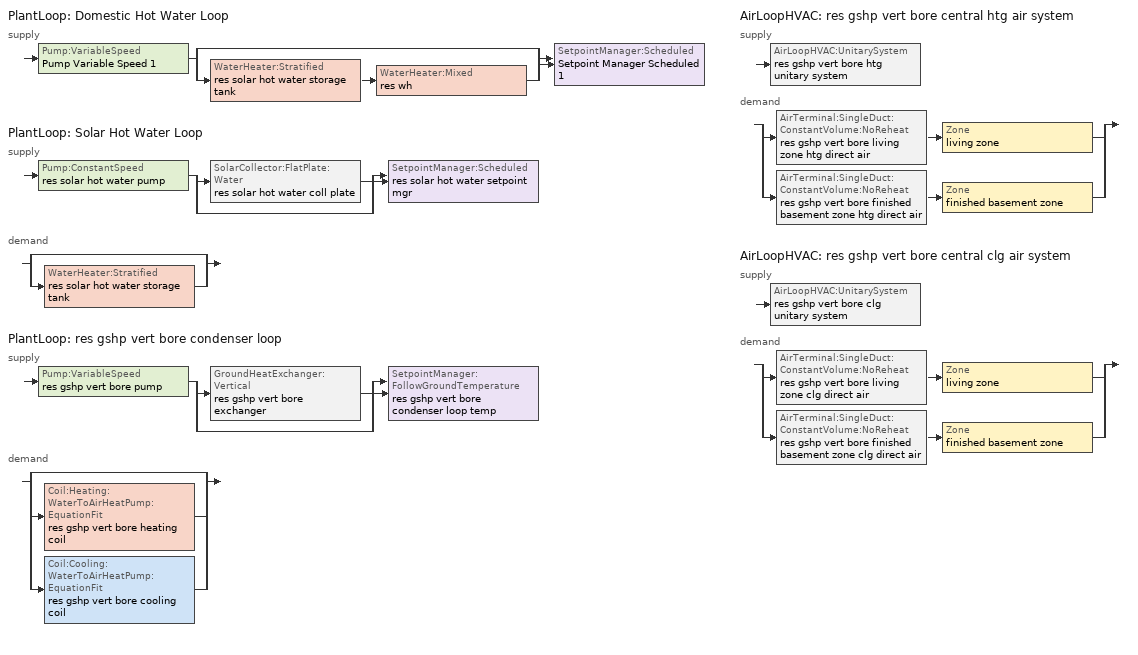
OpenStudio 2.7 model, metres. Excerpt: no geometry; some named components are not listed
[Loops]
PlantLoop 'Domestic Hot Water Loop'
 supply: Pump:VariableSpeed 'Pump Variable Speed 1' > split
  | bypass
  | WaterHeater:Stratified 'res solar hot water storage tank' > WaterHeater:Mixed 'res wh'
  join > SetpointManager:Scheduled 'Setpoint Manager Scheduled 1'
PlantLoop 'Solar Hot Water Loop'
 supply: Pump:ConstantSpeed 'res solar hot water pump' > split
  | SolarCollector:FlatPlate:Water 'res solar hot water coll plate'
  | bypass
  join > SetpointManager:Scheduled 'res solar hot water setpoint mgr'
 demand: split
  | bypass
  | WaterHeater:Stratified 'res solar hot water storage tank'
PlantLoop 'res gshp vert bore condenser loop'
 supply: Pump:VariableSpeed 'res gshp vert bore pump' > split
  | GroundHeatExchanger:Vertical 'res gshp vert bore exchanger'
  | bypass
  join > SetpointManager:FollowGroundTemperature 'res gshp vert bore condenser loop temp'
 demand: split
  | bypass
  | Coil:Heating:WaterToAirHeatPump:EquationFit 'res gshp vert bore heating coil'
  | Coil:Cooling:WaterToAirHeatPump:EquationFit 'res gshp vert bore cooling coil'
AirLoopHVAC 'res gshp vert bore central htg air system'
 supply: AirLoopHVAC:UnitarySystem 'res gshp vert bore htg unitary system'
 demand: split
  | AirTerminal:SingleDuct:ConstantVolume:NoReheat 'res gshp vert bore living zone htg direct air' > Zone 'living zone'
  | AirTerminal:SingleDuct:ConstantVolume:NoReheat 'res gshp vert bore finished basement zone htg direct air' > Zone 'finished basement zone'
AirLoopHVAC 'res gshp vert bore central clg air system'
 supply: AirLoopHVAC:UnitarySystem 'res gshp vert bore clg unitary system'
 demand: split
  | AirTerminal:SingleDuct:ConstantVolume:NoReheat 'res gshp vert bore living zone clg direct air' > Zone 'living zone'
  | AirTerminal:SingleDuct:ConstantVolume:NoReheat 'res gshp vert bore finished basement zone clg direct air' > Zone 'finished basement zone'
[Sizing:Zone] Zone Cooling Design Supply Air Temperature Input Method=SupplyAirTemperature; Zone Cooling Design Supply Air Temperature {C}=14; Zone Cooling Design Supply Air Temperature Difference {deltaC}=11.11; Zone Heating Design Supply Air Temperature Input Method=SupplyAirTemperature; Zone Heating Design Supply Air Temperature {C}=40; Zone Heating Design Supply Air Temperature Difference {deltaC}=11.11; Zone Cooling Design Supply Air Humidity Ratio {kg-H2O/kg-air}=0.0085; Zone Heating Design Supply Air Humidity Ratio {kg-H2O/kg-air}=0.008; Cooling Design Air Flow Method=DesignDay; Heating Design Air Flow Method=DesignDay; Account for Dedicated Outdoor Air System=No; Dedicated Outdoor Air System Control Strategy=NeutralSupplyAir; Dedicated Outdoor Air Low Setpoint Temperature for Design {C}=autosize; Dedicated Outdoor Air High Setpoint Temperature for Design {C}=autosize
living zone; garage zone; unfinished attic zone; finished basement zone; res ds res gshp vert bore central clg air system ret air zone; res ds res gshp vert bore central htg air system ret air zone
[Zone equipment]
living zone: res gshp vert bore living zone htg direct air, res gshp vert bore living zone clg direct air
finished basement zone: res gshp vert bore finished basement zone htg direct air, res gshp vert bore finished basement zone clg direct air
[PlantLoop]
Name | Glycol Concentration | Maximum Loop Flow Rate {m3/s} | Plant Loop Volume {m3} | Load Distribution Scheme | Fluid Type | Maximum Loop Temperature {C} | Minimum Loop Temperature {C} | Minimum Loop Flow Rate {m3/s} | Plant Equipment Operation Heating Load Schedule
Domestic Hot Water Loop | 0 | 0.01 | 0.003 | Optimal
Solar Hot Water Loop | 50 |  | Autocalculate | Optimal | PropyleneGlycol | 100 | 0 | 0 | Always On Discrete
res gshp vert bore condenser loop | 30 | 0.000757082 | Autocalculate | SequentialLoad | Water | 48.88889 | 1.66667 | 0
[Sizing:Plant] Loop Design Temperature Difference {deltaC}=5.55556; Sizing Option=NonCoincident; Zone Timesteps in Averaging Window=1; Coincident Sizing Factor Mode=None
Name | Loop Type | Design Loop Exit Temperature {C}
Domestic Hot Water Loop; Solar Hot Water Loop | Heating | 51.6667
res gshp vert bore condenser loop | Condenser | 29.4444
[Pump:VariableSpeed] Fraction of Motor Inefficiencies to Fluid Stream=0; Coefficient 1 of the Part Load Performance Curve=0; Coefficient 2 of the Part Load Performance Curve=1; Coefficient 3 of the Part Load Performance Curve=0; Coefficient 4 of the Part Load Performance Curve=0; Pump Control Type=Intermittent; Skin Loss Radiative Fraction=0.5; Design Power Sizing Method=PowerPerFlowPerPressure; Design Electric Power per Unit Flow Rate {W/(m3/s)}=348701.1; Design Shaft Power per Unit Flow Rate per Unit Head {W-s/m3-Pa}=1.28205; Design Minimum Flow Rate Fraction=0
Name | Rated Flow Rate {m3/s} | Rated Pump Head {Pa} | Rated Power Consumption {W} | Motor Efficiency | Minimum Flow Rate {m3/s}
Pump Variable Speed 1 | 0.01 | 1 | 0 | 1
res gshp vert bore pump | 0.000757082 | 149460 |  | 0.462 | 0
[SetpointManager:Scheduled] Control Variable=Temperature; Schedule=dhw temp
Setpoint Manager Scheduled 1; res solar hot water setpoint mgr
[WaterHeater:Mixed]
res wh: Tank Volume {m3}=0.00378541; Setpoint Temperature Schedule=WH Setpoint Temp; Deadband Temperature Difference {deltaC}=0; Maximum Temperature Limit {C}=99; Heater Control Type=Modulate; Heater Maximum Capacity {W}=2.93071e+10; Heater Minimum Capacity {W}=0; Heater Fuel Type=Electricity; Heater Thermal Efficiency=0.7544; Off Cycle Parasitic Fuel Consumption Rate {W}=0; Off Cycle Parasitic Fuel Type=Electricity; Off Cycle Parasitic Heat Fraction to Tank=0; On Cycle Parasitic Fuel Consumption Rate {W}=0; On Cycle Parasitic Fuel Type=Electricity; On Cycle Parasitic Heat Fraction to Tank=0; Ambient Temperature Indicator=ThermalZone; Ambient Temperature Thermal Zone=finished basement zone; Off Cycle Loss Coefficient to Ambient Temperature {W/K}=0; Off Cycle Loss Fraction to Thermal Zone=1; On Cycle Loss Coefficient to Ambient Temperature {W/K}=0; On Cycle Loss Fraction to Thermal Zone=1; Use Side Effectiveness=1; Source Side Effectiveness=1; Use Side Design Flow Rate {m3/s}=autosize; Source Side Design Flow Rate {m3/s}=autosize; Indirect Water Heating Recovery Time {hr}=1.5; Source Side Flow Control Mode=IndirectHeatPrimarySetpoint
[Pump:ConstantSpeed]
res solar hot water pump: Rated Flow Rate {m3/s}=5.68724e-05; Rated Pump Head {Pa}=90000; Rated Power Consumption {W}=32; Motor Efficiency=0.3; Fraction of Motor Inefficiencies to Fluid Stream=0.2; Pump Control Type=Intermittent; Design Power Sizing Method=PowerPerFlowPerPressure; Design Electric Power per Unit Flow Rate {W/(m3/s)}=348701.1; Design Shaft Power per Unit Flow Rate per Unit Head {W-s/m3-Pa}=1.28205
[SolarCollector:FlatPlate:Water]
res solar hot water coll plate: SolarCollectorPerformance=res solar hot water coll perf; Surface=res solar hot water shading surface; Maximum Flow Rate {m3/s}=5.68724e-05
[SolarCollectorPerformance:FlatPlate]
res solar hot water coll perf: Gross Area {m2}=3.71612; Test Fluid=Water; Test Flow Rate {m3/s}=5.68724e-05; Test Correlation Type=Inlet; Coefficient 1 of Efficiency Equation=0.77; Coefficient 2 of Efficiency Equation {W/m2-K}=-4.50265; Coefficient 2 of Incident Angle Modifier=-0.1; Coefficient 3 of Incident Angle Modifier=-0.0055
[WaterHeater:Stratified]
res solar hot water storage tank: Tank Volume {m3}=0.227125; Tank Height {m}=0.114628; Tank Shape=VerticalCylinder; Tank Perimeter {m}=0.120038; Maximum Temperature Limit {C}=99; Heater Priority Control=MasterSlave; Heater 1 Setpoint Temperature Schedule=WH Setpoint Temp; Heater 1 Deadband Temperature Difference {deltaC}=2; Heater 1 Capacity {W}=0; Heater 1 Height {m}=0; Heater 2 Setpoint Temperature Schedule=WH Setpoint Temp; Heater 2 Deadband Temperature Difference {deltaC}=5; Heater 2 Capacity {W}=0; Heater 2 Height {m}=0; Heater Fuel Type=Electricity; Heater Thermal Efficiency=1; Off Cycle Parasitic Fuel Consumption Rate {W}=10; Off Cycle Parasitic Fuel Type=Electricity; Off Cycle Parasitic Heat Fraction to Tank=0; Off Cycle Parasitic Height {m}=0; On Cycle Parasitic Fuel Consumption Rate {W}=10; On Cycle Parasitic Fuel Type=Electricity; On Cycle Parasitic Heat Fraction to Tank=0; On Cycle Parasitic Height {m}=0; Ambient Temperature Indicator=ThermalZone; Ambient Temperature Thermal Zone=living zone; Uniform Skin Loss Coefficient per Unit Area to Ambient Temperature {W/m2-K}=0.5678; Skin Loss Fraction to Zone=1; Off Cycle Flue Loss Coefficient to Ambient Temperature {W/K}=0; Off Cycle Flue Loss Fraction to Zone=1; Use Side Effectiveness=1; Use Side Inlet Height {m}=0; Use Side Outlet Height {m}=0.114628; Source Side Effectiveness=0.7; Source Side Inlet Height {m}=0.0382094; Source Side Outlet Height {m}=0; Inlet Mode=Fixed; Use Side Design Flow Rate {m3/s}=autosize; Source Side Design Flow Rate {m3/s}=5.68724e-05; Indirect Water Heating Recovery Time {hr}=1.5; Number of Nodes=8; Additional Destratification Conductivity {W/m-K}=0; Node 1 Additional Loss Coefficient {W/m2-K}=0; Node 2 Additional Loss Coefficient {W/m2-K}=0; Node 3 Additional Loss Coefficient {W/m2-K}=0; Node 4 Additional Loss Coefficient {W/m2-K}=0; Node 5 Additional Loss Coefficient {W/m2-K}=0; Node 6 Additional Loss Coefficient {W/m2-K}=0; Node 7 Additional Loss Coefficient {W/m2-K}=0; Node 8 Additional Loss Coefficient {W/m2-K}=0; Node 9 Additional Loss Coefficient {W/m2-K}=0; Node 10 Additional Loss Coefficient {W/m2-K}=0; Node 11 Additional Loss Coefficient {W/m2-K}=0; Node 12 Additional Loss Coefficient {W/m2-K}=0; Source Side Flow Control Mode=IndirectHeatPrimarySetpoint
[AvailabilityManager:DifferentialThermostat]
res solar hot water useful energy: Temperature Difference On Limit {deltaC}=0; Temperature Difference Off Limit {deltaC}=0
[SetpointManager:FollowGroundTemperature]
res gshp vert bore condenser loop temp: Control Variable=Temperature; Offset Temperature Difference {deltaC}=0; Maximum Setpoint Temperature {C}=48.88889; Minimum Setpoint Temperature {C}=1.66667
[EnergyManagementSystem:Sensor]
Name | Output Variable or Output Meter Index Key | Output Variable or Output Meter
res_gshp_vert_bore_pump_s | res gshp vert bore pump | Pump Electric Energy
res_gshp_vert_bore_heating_coil_s | res gshp vert bore heating coil | Heating Coil Electric Energy
res_gshp_vert_bore_cooling_coil_s | res gshp vert bore cooling coil | Cooling Coil Electric Energy
res_nv_pb_s |  | Site Outdoor Air Barometric Pressure
res_af_vw_s |  | Site Wind Speed
res_nv_wt_s |  | Site Outdoor Air Humidity Ratio
res_af_1_tin_s | living zone | Zone Mean Air Temperature
res_af_1_tt_s | living zone | Zone Outdoor Air Drybulb Temperature
res_nv_1_nva_s | res nv_1 avail schedule | Schedule Value
res_nv_1_sp_s | res nv_1 temp schedule | Schedule Value
res_ds_res_gshp_vert_bore_central_clg_air_system_fan_rtf_s | res gshp vert bore living zone clg supply fan | Fan Runtime Fraction
res_ds_res_gshp_vert_bore_central_htg_air_system_fan_rtf_s | res gshp vert bore living zone htg supply fan | Fan Runtime Fraction
res_ds_res_gshp_vert_bore_central_clg_air_system_win_s; res_ds_res_gshp_vert_bore_central_htg_air_system_win_s | living zone | Zone Mean Air Humidity Ratio
res_ds_res_gshp_vert_bore_central_clg_air_system_ah_mfr_s | Node 63 | System Node Mass Flow Rate
res_ds_res_gshp_vert_bore_central_clg_air_system_ah_vfr_s | Node 63 | System Node Current Density Volume Flow Rate
res_ds_res_gshp_vert_bore_central_clg_air_system_ah_tt_s | Node 63 | System Node Temperature
res_ds_res_gshp_vert_bore_central_clg_air_system_ra_t_s | Node 66 | System Node Temperature
res_ds_res_gshp_vert_bore_central_clg_air_system_ah_wt_s | Node 63 | System Node Humidity Ratio
res_ds_res_gshp_vert_bore_central_clg_air_system_ra_w_s | Node 66 | System Node Humidity Ratio
res_ds_res_gshp_vert_bore_central_clg_air_system_ah_t_s; res_ds_res_gshp_vert_bore_central_htg_air_system_ah_t_s | finished basement zone | Zone Air Temperature
res_ds_res_gshp_vert_bore_central_clg_air_system_ah_w_s; res_ds_res_gshp_vert_bore_central_htg_air_system_ah_w_s | finished basement zone | Zone Mean Air Humidity Ratio
res_ds_res_gshp_vert_bore_central_htg_air_system_ah_mfr_s | Node 51 | System Node Mass Flow Rate
res_ds_res_gshp_vert_bore_central_htg_air_system_ah_vfr_s | Node 51 | System Node Current Density Volume Flow Rate
res_ds_res_gshp_vert_bore_central_htg_air_system_ah_tt_s | Node 51 | System Node Temperature
res_ds_res_gshp_vert_bore_central_htg_air_system_ra_t_s | Node 54 | System Node Temperature
res_ds_res_gshp_vert_bore_central_htg_air_system_ah_wt_s | Node 51 | System Node Humidity Ratio
res_ds_res_gshp_vert_bore_central_htg_air_system_ra_w_s | Node 54 | System Node Humidity Ratio
res_infil_1_range_sch_s | res mv_1 range exhaust schedule | Schedule Value
res_infil_1_bath_sch_s | res mv_1 bath exhaust schedule | Schedule Value
res_infil_1_wh_sch_s | Always On Discrete | Schedule Value
[Coil:Heating:WaterToAirHeatPump:EquationFit]
res gshp vert bore heating coil: Rated Air Flow Rate {m3/s}=0.893181; Rated Water Flow Rate {m3/s}=0.000757082; Rated Heating Capacity {W}=17584.3; Rated Heating Coefficient of Performance {W/W}=3.64475; Heating Capacity Coefficient 1=-5.21544; Heating Capacity Coefficient 2=-1.07399; Heating Capacity Coefficient 3=7.59731; Heating Capacity Coefficient 4=0; Heating Capacity Coefficient 5=0; Heating Power Consumption Coefficient 1=-11.0778; Heating Power Consumption Coefficient 2=10.2338; Heating Power Consumption Coefficient 3=1.52933; Heating Power Consumption Coefficient 4=0; Heating Power Consumption Coefficient 5=0
[Coil:Heating:Electric]
res gshp vert bore supp heater: Availability Schedule=Always On Discrete; Efficiency=1; Nominal Capacity {W}=29307.1
[Fan:OnOff] Availability Schedule=Always On Discrete; Fan Total Efficiency=0.75; Pressure Rise {Pa}=794.58; Maximum Flow Rate {m3/s}=1.18975; Motor Efficiency=1; Motor In Airstream Fraction=1
Name | Fan Power Ratio Function of Speed Ratio Curve | Fan Efficiency Ratio Function of Speed Ratio Curve
res gshp vert bore living zone htg supply fan | Fan On Off Power Curve | Fan On Off Efficiency Curve
res gshp vert bore living zone clg supply fan | Fan On Off Power Curve 1 | Fan On Off Efficiency Curve 1
[AirLoopHVAC:UnitarySystem] Control Type=Load; Controlling Zone or Thermostat Location=living zone; Dehumidification Control Type=None; Availability Schedule=Always On Discrete; Fan Placement=BlowThrough; Supply Air Fan Operating Mode Schedule=Always Off Discrete; DX Heating Coil Sizing Ratio=1; Use DOAS DX Cooling Coil=No; DOAS DX Cooling Coil Leaving Minimum Air Temperature {C}=2; Latent Load Control=SensibleOnlyLoadControl; Supply Air Flow Rate Method During Cooling Operation=SupplyAirFlowRate; Supply Air Flow Rate Method During Heating Operation=SupplyAirFlowRate; Supply Air Flow Rate When No Cooling or Heating is Required {m3/s}=0; Maximum Supply Air Temperature {C}=76.6667; Maximum Outdoor Dry-Bulb Temperature for Supplemental Heater Operation {C}=4.44444; Maximum Cycling Rate {cycles/hr}=2.5; Heat Pump Time Constant {s}=60; Fraction of On-Cycle Power Use=0.01; Heat Pump Fan Delay Time {s}=60; Ancilliary On-Cycle Electric Power {W}=0; Ancilliary Off-Cycle Electric Power {W}=0
Name | Supply Fan | Heating Coil | Supplemental Heating Coil | Supply Air Flow Rate During Cooling Operation {m3/s} | Supply Air Flow Rate During Heating Operation {m3/s} | Cooling Coil
res gshp vert bore htg unitary system | res gshp vert bore living zone htg supply fan | res gshp vert bore heating coil | res gshp vert bore supp heater | 0 | 0.893181
res gshp vert bore clg unitary system | res gshp vert bore living zone clg supply fan |  |  | 1.18975 | 0 | res gshp vert bore cooling coil
[AirLoopHVAC] Availability Schedule=Always On Discrete; Design Supply Air Flow Rate {m3/s}=1.18975
res gshp vert bore central htg air system; res gshp vert bore central clg air system
[Sizing:System] Type of Load to Size On=Sensible; Design Outdoor Air Flow Rate {m3/s}=Autosize; Central Heating Maximum System Air Flow Ratio=0.3; Preheat Design Temperature {C}=7; Preheat Design Humidity Ratio {kg-H2O/kg-Air}=0.008; Precool Design Temperature {C}=12.8; Precool Design Humidity Ratio {kg-H2O/kg-Air}=0.008; Central Cooling Design Supply Air Temperature {C}=12.8; Central Heating Design Supply Air Temperature {C}=16.7; Sizing Option=NonCoincident; 100% Outdoor Air in Cooling=Yes; 100% Outdoor Air in Heating=Yes; Central Cooling Design Supply Air Humidity Ratio {kg-H2O/kg-Air}=0.0085; Central Heating Design Supply Air Humidity Ratio {kg-H2O/kg-Air}=0.008; Cooling Design Air Flow Method=DesignDay; Cooling Design Air Flow Rate {m3/s}=0; Heating Design Air Flow Method=DesignDay; Heating Design Air Flow Rate {m3/s}=0; System Outdoor Air Method=ZoneSum; Zone Maximum Outdoor Air Fraction=1; Cooling Supply Air Flow Rate Per Floor Area {m3/s-m2}=0.00996765; Cooling Fraction of Autosized Cooling Supply Air Flow Rate=1; Cooling Supply Air Flow Rate Per Unit Cooling Capacity {m3/s-W}=3.94755e-05; Heating Supply Air Flow Rate Per Floor Area {m3/s-m2}=0.00996765; Heating Fraction of Autosized Heating Supply Air Flow Rate=1; Heating Fraction of Autosized Cooling Supply Air Flow Rate=1; Heating Supply Air Flow Rate Per Unit Heating Capacity {m3/s-W}=3.15882e-05; Cooling Design Capacity Method=CoolingDesignCapacity; Cooling Design Capacity {W}=autosize; Cooling Design Capacity Per Floor Area {W/m2}=234.7; Fraction of Autosized Cooling Design Capacity=1; Heating Design Capacity Method=HeatingDesignCapacity; Heating Design Capacity {W}=autosize; Heating Design Capacity Per Floor Area {W/m2}=157; Fraction of Autosized Heating Design Capacity=1; Central Cooling Capacity Control Method=OnOff
res gshp vert bore central htg air system; res gshp vert bore central clg air system
[AirTerminal:SingleDuct:ConstantVolume:NoReheat] Availability Schedule=Always On Discrete
Name | Maximum Air Flow Rate {m3/s}
res gshp vert bore living zone htg direct air; res gshp vert bore living zone clg direct air | 1.17785
res gshp vert bore finished basement zone htg direct air; res gshp vert bore finished basement zone clg direct air | 0.0118975
[Coil:Cooling:WaterToAirHeatPump:EquationFit]
res gshp vert bore cooling coil: Rated Air Flow Rate {m3/s}=1.18975; Rated Water Flow Rate {m3/s}=0.000757082; Rated Total Cooling Capacity {W}=17584.3; Rated Sensible Cooling Capacity {W}=12871.7; Rated Cooling Coefficient of Performance {W/W}=5.35551; Total Cooling Capacity Coefficient 1=-3.91606; Total Cooling Capacity Coefficient 2=7.04294; Total Cooling Capacity Coefficient 3=-2.27059; Total Cooling Capacity Coefficient 4=0; Total Cooling Capacity Coefficient 5=0; Sensible Cooling Capacity Coefficient 1=26.7839; Sensible Cooling Capacity Coefficient 2=0; Sensible Cooling Capacity Coefficient 3=-23.8324; Sensible Cooling Capacity Coefficient 4=-1.11574; Sensible Cooling Capacity Coefficient 5=0; Sensible Cooling Capacity Coefficient 6=0; Cooling Power Consumption Coefficient 1=-6.23374; Cooling Power Consumption Coefficient 2=1.6101; Cooling Power Consumption Coefficient 3=5.31708; Cooling Power Consumption Coefficient 4=0; Cooling Power Consumption Coefficient 5=0; Nominal Time for Condensate Removal to Begin {s}=1000; Ratio of Initial Moisture Evaporation Rate and Steady State Latent Capacity=1.5
[EnergyManagementSystem:Program]
res_gshp_vert_bore_pumps_program: Set unit_1_pumps_h = 0; Set unit_1_pumps_c = 0; If res_gshp_vert_bore_heating_coil_s > 0; Set unit_1_pumps_h = res_gshp_vert_bore_pump_s; ElseIf res_gshp_vert_bore_cooling_coil_s > 0; Set unit_1_pumps_c = res_gshp_vert_bore_pump_s; EndIf
res_nv_1_program: Set Tdiff = res_af_1_tin_s-res_af_1_tt_s; Set dT = (@Abs Tdiff); Set pt = (@RhFnTdbWPb res_af_1_tt_s res_nv_wt_s res_nv_pb_s); Set NVA = 11442.900388651557; Set Cs = 0.00017926040778923255; Set Cw = 8.70903777141566e-05; Set MNV = 3.8963980910592118; Set MHR = 0.0115; Set MRH = 0.7; Set temp1 = (res_nv_1_nva_s*NVA); Set SGNV = temp1*((((Cs*dT)+(Cw*(res_af_vw_s^2)))^0.5)/1000); If (res_nv_wt_s<MHR) && (pt<MRH) && (res_af_1_tin_s>res_nv_1_sp_s); Set temp2 = (res_af_1_tin_s-res_nv_1_sp_s); Set NVadj1 = temp2/(res_af_1_tin_s-res_af_1_tt_s); Set NVadj2 = (@Min NVadj1 1); Set NVadj3 = (@Max NVadj2 0); Set NVadj = SGNV*NVadj3; Set res_nv_1_flow_act = (@Min NVadj MNV); Else; Set res_nv_1_flow_act = 0; EndIf
res_ds_res_gshp_vert_bore_central_clg_air_system_program: Set res_ds_res_gshp_vert_bore_central_clg_air_system_AhMfr = res_ds_res_gshp_vert_bore_central_clg_air_system_ah_mfr_s; Set res_ds_res_gshp_vert_bore_central_clg_air_system_FanRtf = res_ds_res_gshp_vert_bore_central_clg_air_system_fan_rtf_s; Set res_ds_res_gshp_vert_bore_central_clg_air_system_AhVfr = res_ds_res_gshp_vert_bore_central_clg_air_system_ah_vfr_s; Set res_ds_res_gshp_vert_bore_central_clg_air_system_AhTt = res_ds_res_gshp_vert_bore_central_clg_air_system_ah_tt_s; Set res_ds_res_gshp_vert_bore_central_clg_air_system_AhWt = res_ds_res_gshp_vert_bore_central_clg_air_system_ah_wt_s; Set res_ds_res_gshp_vert_bore_central_clg_air_system_RaT = res_ds_res_gshp_vert_bore_central_clg_air_system_ra_t_s; Set res_ds_res_gshp_vert_bore_central_clg_air_system_RaW = res_ds_res_gshp_vert_bore_central_clg_air_system_ra_w_s; Set res_ds_res_gshp_vert_bore_central_clg_air_system_AhT = res_ds_res_gshp_vert_bore_central_clg_air_system_ah_t_s; Set res_ds_res_gshp_vert_bore_central_clg_air_system_AhW = res_ds_res_gshp_vert_bore_central_clg_air_system_ah_w_s; Run res_ds_res_gshp_vert_bore_central_clg_air_system_lk_subrout; Set res_ds_res_gshp_vert_bore_central_clg_air_system_SupSLkToLvEq_act = res_ds_res_gshp_vert_bore_central_clg_air_system_SupSLkToLv; Set res_ds_res_gshp_vert_bore_central_clg_air_system_SupLatLkToLvEq_act = res_ds_res_gshp_vert_bore_central_clg_air_system_SupLatLkToLv; Set res_ds_res_gshp_vert_bore_central_clg_air_system_SupDCnToLvEq_act = res_ds_res_gshp_vert_bore_central_clg_air_system_SupDCnToLv; Set res_ds_res_gshp_vert_bore_central_clg_air_system_SupDCnToAhEq_act = res_ds_res_gshp_vert_bore_central_clg_air_system_SupDCnToAh; Set res_ds_res_gshp_vert_bore_central_clg_air_system_SupSLkToAhEq_act = res_ds_res_gshp_vert_bore_central_clg_air_system_SupSLkToAh; Set res_ds_res_gshp_vert_bore_central_clg_air_system_SupLatLkToAhEq_act = res_ds_res_gshp_vert_bore_central_clg_air_system_SupLatLkToAh; Set res_ds_res_gshp_vert_bore_central_clg_air_system_RetSLkEq_act = res_ds_res_gshp_vert_bore_central_clg_air_system_RetSLk; Set res_ds_res_gshp_vert_bore_central_clg_air_system_RetLatLkEq_act = res_ds_res_gshp_vert_bore_central_clg_air_system_RetLatLk; Set res_ds_res_gshp_vert_bore_central_clg_air_system_RetDCnToPlEq_act = res_ds_res_gshp_vert_bore_central_clg_air_system_RetDCnToPl; Set res_ds_res_gshp_vert_bore_central_clg_air_system_RetDCnToAhEquip_act = res_ds_res_gshp_vert_bore_central_clg_air_system_RetDCnToAh; Set res_ds_res_gshp_vert_bore_central_clg_air_system_AhToLivMix_act = res_ds_res_gshp_vert_bore_central_clg_air_system_AhToLiv; Set res_ds_res_gshp_vert_bore_central_clg_air_system_LivToAhMix_act = res_ds_res_gshp_vert_bore_central_clg_air_system_LivToAh
[Schedule:Constant]
Name | Value
dhw temp; WH Setpoint Temp | 51.6667
Always On Discrete | 1
Always Off Discrete | 0
[Curve:Exponent] Coefficient1 Constant=1; Coefficient2 Constant=0; Coefficient3 Constant=0; Minimum Value of x=0; Maximum Value of x=1
Fan On Off Power Curve; Fan On Off Power Curve 1
[Curve:Cubic] Coefficient1 Constant=1; Coefficient2 x=0; Coefficient3 x**2=0; Coefficient4 x**3=0; Minimum Value of x=0; Maximum Value of x=1
Fan On Off Efficiency Curve; Fan On Off Efficiency Curve 1
